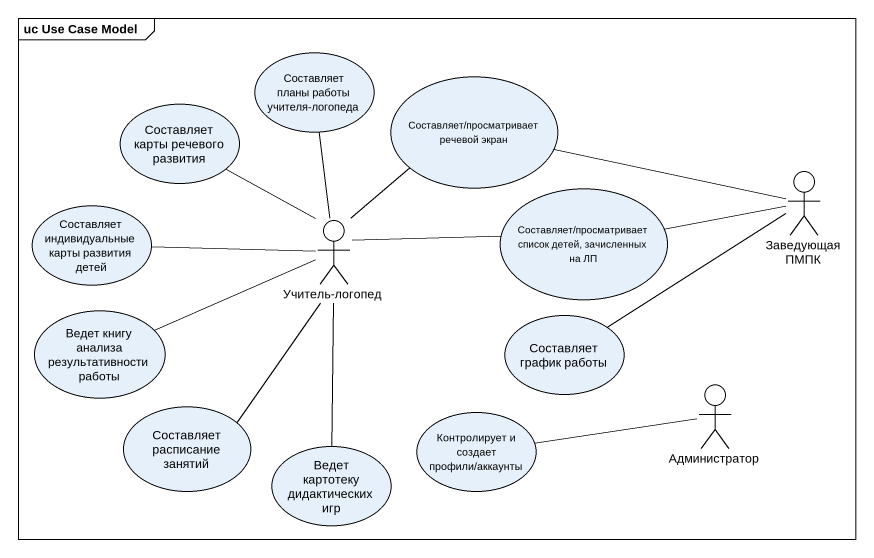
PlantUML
@startuml
mainframe uc Use Case Model
usecase "Составляет планы работы учителя-логопеда" as Составляет_планы_работы
usecase "Составляет/просматривает речевой экран" as Составляет_просматривает
usecase "Составляет карты речевого развития" as Составляет_карты_речевого
usecase "Составляет/просматривает список детей, зачисленных на ЛП" as Составляет_просматривает_2
actor "Заведующая ПМПК" as Заведующая_ПМПК
usecase "Составляет индивидуальные карты развития детей" as Составляет_индивидуальные
actor "Учитель-логопед" as Учитель_логопед
usecase "Ведет книгу анализа результативности работы" as Ведет_книгу_анализа
usecase "Составляет график работы" as Составляет_график_работы
actor Администратор
usecase "Составляет расписание занятий" as Составляет_расписание
usecase "Ведет картотеку дидактических игр" as Ведет_картотеку
usecase "Контролирует и создает профили/аккаунты" as Контролирует_и_создает
Заведующая_ПМПК -left- Составляет_просматривает
Заведующая_ПМПК -left- Составляет_просматривает_2
Заведующая_ПМПК -left- Составляет_график_работы
Учитель_логопед -up- Составляет_планы_работы
Учитель_логопед -up- Составляет_просматривает
Учитель_логопед -up- Составляет_карты_речевого
Учитель_логопед -right- Составляет_просматривает_2
Учитель_логопед -left- Составляет_индивидуальные
Учитель_логопед -left- Ведет_книгу_анализа
Учитель_логопед -- Составляет_расписание
Учитель_логопед -- Ведет_картотеку
Администратор -left- Контролирует_и_создает
@enduml
